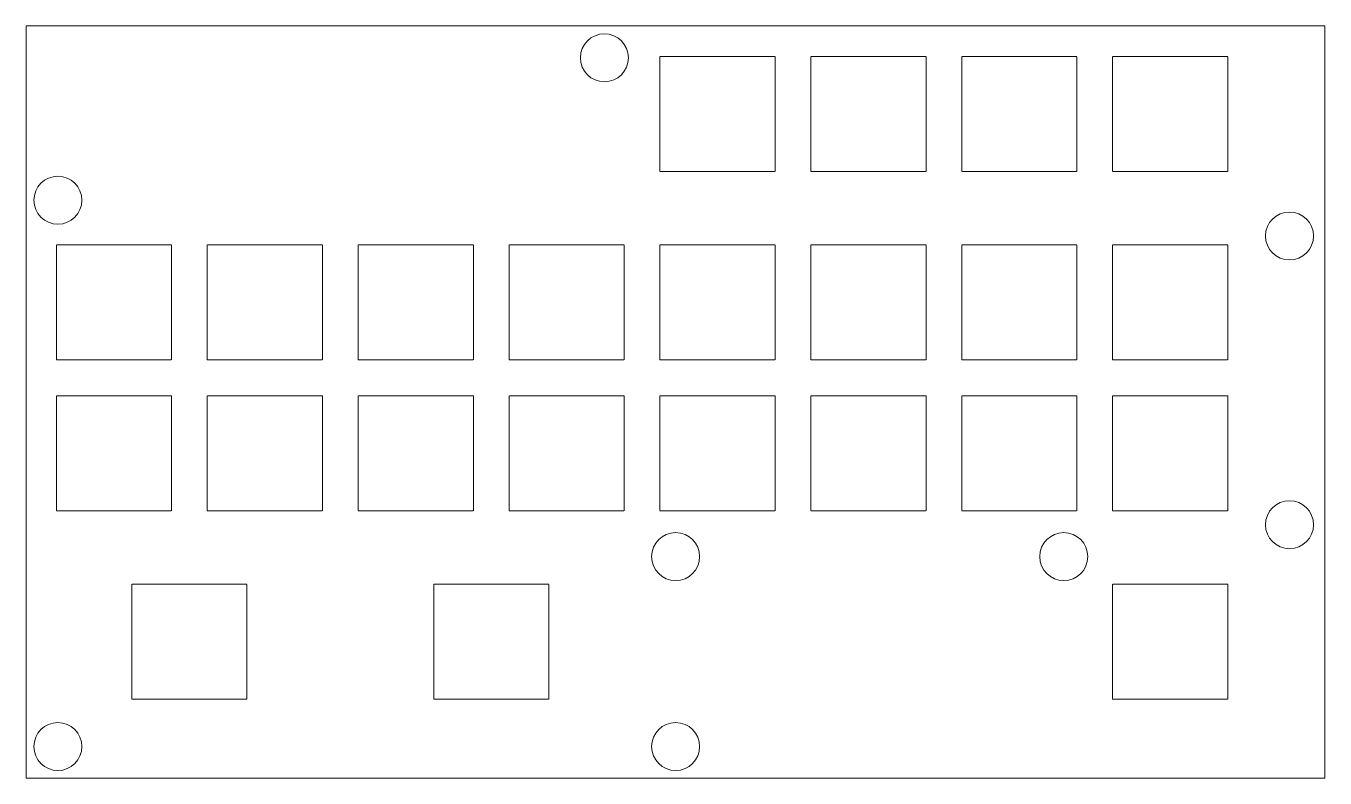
# Model space of a CAD drawing. Header units: millimetres. Extents: x -82 to 82, y -48 to 48.
import ezdxf

# ---------------------------------------------------------------- set-up
doc = ezdxf.new("R2010")
doc.units = ezdxf.units.MM
doc.header["$MEASUREMENT"] = 0
doc.layers.add('Layer 1', color=7, linetype='Continuous', lineweight=0)

# ---------------------------------------------------------------- blocks, each defined once
blk = doc.blocks.new('Block_0')
at = {"layer": 'Layer 1', "color": 6, "lineweight": 5, "true_color": 0xff26e2}
for centre in [(-8.98, 43.48), (-77.98, 25.49), (77.52, 20.97), (77.52, -15.5), (0.02, -19.53), (49.02, -19.53), (-77.98, -43.52), (0.02, -43.52)]:
    blk.add_circle(centre, 3.03, dxfattribs=at)
for points in [[(-1.96, 43.66), (-1.96, 43.66), (-1.96, 29.16), (-1.96, 29.16)], [(12.58, 43.66), (12.58, 43.66), (-1.92, 43.66), (-1.92, 43.66)], [(12.58, 29.12), (12.58, 29.12), (12.58, 43.62), (12.58, 43.62)], [(17.09, 43.66), (17.09, 43.66), (17.09, 29.16), (17.09, 29.16)], [(31.63, 43.66), (31.63, 43.66), (17.13, 43.66), (17.13, 43.66)], [(31.63, 29.12), (31.63, 29.12), (31.63, 43.62), (31.63, 43.62)], [(36.14, 43.66), (36.14, 43.66), (36.14, 29.16), (36.14, 29.16)], [(50.68, 43.66), (50.68, 43.66), (36.18, 43.66), (36.18, 43.66)], [(50.68, 29.12), (50.68, 29.12), (50.68, 43.62), (50.68, 43.62)], [(55.19, 43.66), (55.19, 43.66), (55.19, 29.16), (55.19, 29.16)], [(69.73, 43.66), (69.73, 43.66), (55.23, 43.66), (55.23, 43.66)], [(69.73, 29.12), (69.73, 29.12), (69.73, 43.62), (69.73, 43.62)], [(-1.96, 29.12), (-1.96, 29.12), (12.54, 29.12), (12.54, 29.12)], [(17.09, 29.12), (17.09, 29.12), (31.59, 29.12), (31.59, 29.12)], [(36.14, 29.12), (36.14, 29.12), (50.64, 29.12), (50.64, 29.12)], [(55.19, 29.12), (55.19, 29.12), (69.69, 29.12), (69.69, 29.12)], [(-78.16, 19.84), (-78.16, 19.84), (-78.16, 5.34), (-78.16, 5.34)], [(-63.62, 19.84), (-63.62, 19.84), (-78.12, 19.84), (-78.12, 19.84)], [(-63.62, 5.31), (-63.62, 5.31), (-63.62, 19.81), (-63.62, 19.81)], [(-59.11, 19.84), (-59.11, 19.84), (-59.11, 5.34), (-59.11, 5.34)], [(-44.57, 19.84), (-44.57, 19.84), (-59.07, 19.84), (-59.07, 19.84)], [(-44.57, 5.31), (-44.57, 5.31), (-44.57, 19.81), (-44.57, 19.81)], [(-40.06, 19.84), (-40.06, 19.84), (-40.06, 5.34), (-40.06, 5.34)], [(-25.52, 19.84), (-25.52, 19.84), (-40.02, 19.84), (-40.02, 19.84)], [(-25.52, 5.31), (-25.52, 5.31), (-25.52, 19.81), (-25.52, 19.81)], [(-21.01, 19.84), (-21.01, 19.84), (-21.01, 5.34), (-21.01, 5.34)], [(-6.47, 19.84), (-6.47, 19.84), (-20.97, 19.84), (-20.97, 19.84)], [(-6.47, 5.31), (-6.47, 5.31), (-6.47, 19.81), (-6.47, 19.81)], [(-1.96, 19.84), (-1.96, 19.84), (-1.96, 5.34), (-1.96, 5.34)], [(12.58, 19.84), (12.58, 19.84), (-1.92, 19.84), (-1.92, 19.84)], [(12.58, 5.31), (12.58, 5.31), (12.58, 19.81), (12.58, 19.81)], [(17.09, 19.84), (17.09, 19.84), (17.09, 5.34), (17.09, 5.34)], [(31.63, 19.84), (31.63, 19.84), (17.13, 19.84), (17.13, 19.84)], [(31.63, 5.31), (31.63, 5.31), (31.63, 19.81), (31.63, 19.81)], [(36.14, 19.84), (36.14, 19.84), (36.14, 5.34), (36.14, 5.34)], [(50.68, 19.84), (50.68, 19.84), (36.18, 19.84), (36.18, 19.84)], [(50.68, 5.31), (50.68, 5.31), (50.68, 19.81), (50.68, 19.81)], [(55.19, 19.84), (55.19, 19.84), (55.19, 5.34), (55.19, 5.34)], [(69.73, 19.84), (69.73, 19.84), (55.23, 19.84), (55.23, 19.84)], [(69.73, 5.31), (69.73, 5.31), (69.73, 19.81), (69.73, 19.81)], [(-78.16, 5.31), (-78.16, 5.31), (-63.66, 5.31), (-63.66, 5.31)], [(-59.11, 5.31), (-59.11, 5.31), (-44.61, 5.31), (-44.61, 5.31)], [(-40.06, 5.31), (-40.06, 5.31), (-25.56, 5.31), (-25.56, 5.31)], [(-21.01, 5.31), (-21.01, 5.31), (-6.51, 5.31), (-6.51, 5.31)], [(-1.96, 5.31), (-1.96, 5.31), (12.54, 5.31), (12.54, 5.31)], [(17.09, 5.31), (17.09, 5.31), (31.59, 5.31), (31.59, 5.31)], [(36.14, 5.31), (36.14, 5.31), (50.64, 5.31), (50.64, 5.31)], [(55.19, 5.31), (55.19, 5.31), (69.69, 5.31), (69.69, 5.31)], [(-78.16, 0.79), (-78.16, 0.79), (-78.16, -13.71), (-78.16, -13.71)], [(-63.62, 0.79), (-63.62, 0.79), (-78.12, 0.79), (-78.12, 0.79)], [(-63.62, -13.74), (-63.62, -13.74), (-63.62, 0.76), (-63.62, 0.76)], [(-59.11, 0.79), (-59.11, 0.79), (-59.11, -13.71), (-59.11, -13.71)], [(-44.57, 0.79), (-44.57, 0.79), (-59.07, 0.79), (-59.07, 0.79)], [(-44.57, -13.74), (-44.57, -13.74), (-44.57, 0.76), (-44.57, 0.76)], [(-40.06, 0.79), (-40.06, 0.79), (-40.06, -13.71), (-40.06, -13.71)], [(-25.52, 0.79), (-25.52, 0.79), (-40.02, 0.79), (-40.02, 0.79)], [(-25.52, -13.74), (-25.52, -13.74), (-25.52, 0.76), (-25.52, 0.76)], [(-21.01, 0.79), (-21.01, 0.79), (-21.01, -13.71), (-21.01, -13.71)], [(-6.47, 0.79), (-6.47, 0.79), (-20.97, 0.79), (-20.97, 0.79)], [(-6.47, -13.74), (-6.47, -13.74), (-6.47, 0.76), (-6.47, 0.76)], [(-1.96, 0.79), (-1.96, 0.79), (-1.96, -13.71), (-1.96, -13.71)], [(12.58, 0.79), (12.58, 0.79), (-1.92, 0.79), (-1.92, 0.79)], [(12.58, -13.74), (12.58, -13.74), (12.58, 0.76), (12.58, 0.76)], [(17.09, 0.79), (17.09, 0.79), (17.09, -13.71), (17.09, -13.71)], [(31.63, 0.79), (31.63, 0.79), (17.13, 0.79), (17.13, 0.79)], [(31.63, -13.74), (31.63, -13.74), (31.63, 0.76), (31.63, 0.76)], [(36.14, 0.79), (36.14, 0.79), (36.14, -13.71), (36.14, -13.71)], [(50.68, 0.79), (50.68, 0.79), (36.18, 0.79), (36.18, 0.79)], [(50.68, -13.74), (50.68, -13.74), (50.68, 0.76), (50.68, 0.76)], [(55.19, 0.79), (55.19, 0.79), (55.19, -13.71), (55.19, -13.71)], [(69.73, 0.79), (69.73, 0.79), (55.23, 0.79), (55.23, 0.79)], [(69.73, -13.74), (69.73, -13.74), (69.73, 0.76), (69.73, 0.76)], [(-78.16, -13.74), (-78.16, -13.74), (-63.66, -13.74), (-63.66, -13.74)], [(-59.11, -13.74), (-59.11, -13.74), (-44.61, -13.74), (-44.61, -13.74)], [(-40.06, -13.74), (-40.06, -13.74), (-25.56, -13.74), (-25.56, -13.74)], [(-21.01, -13.74), (-21.01, -13.74), (-6.51, -13.74), (-6.51, -13.74)], [(-1.96, -13.74), (-1.96, -13.74), (12.54, -13.74), (12.54, -13.74)], [(17.09, -13.74), (17.09, -13.74), (31.59, -13.74), (31.59, -13.74)], [(36.14, -13.74), (36.14, -13.74), (50.64, -13.74), (50.64, -13.74)], [(55.19, -13.74), (55.19, -13.74), (69.69, -13.74), (69.69, -13.74)], [(-68.63, -23.02), (-68.63, -23.02), (-68.63, -37.52), (-68.63, -37.52)], [(-54.1, -23.02), (-54.1, -23.02), (-68.6, -23.02), (-68.6, -23.02)], [(-54.1, -37.55), (-54.1, -37.55), (-54.1, -23.05), (-54.1, -23.05)], [(-30.53, -23.02), (-30.53, -23.02), (-30.53, -37.52), (-30.53, -37.52)], [(-16, -23.02), (-16, -23.02), (-30.5, -23.02), (-30.5, -23.02)], [(-16, -37.55), (-16, -37.55), (-16, -23.05), (-16, -23.05)], [(55.19, -23.02), (55.19, -23.02), (55.19, -37.52), (55.19, -37.52)], [(69.73, -23.02), (69.73, -23.02), (55.23, -23.02), (55.23, -23.02)], [(69.73, -37.55), (69.73, -37.55), (69.73, -23.05), (69.73, -23.05)], [(-68.63, -37.55), (-68.63, -37.55), (-54.13, -37.55), (-54.13, -37.55)], [(-30.53, -37.55), (-30.53, -37.55), (-16.03, -37.55), (-16.03, -37.55)], [(55.19, -37.55), (55.19, -37.55), (69.69, -37.55), (69.69, -37.55)]]:
    blk.add_open_spline(points, degree=3, dxfattribs=at)
blk = doc.blocks.new('Block_1')
at = {"layer": 'Layer 1', "color": 254, "lineweight": 5, "true_color": 0xd0d2cd}
for points in [[(-82, 47.5), (-82, 47.5), (82, 47.5), (82, 47.5)], [(-82, 47.47), (-82, 47.47), (-82, -47.5), (-82, -47.5)], [(82, 47.5), (82, 47.5), (82, -47.5), (82, -47.5)], [(82, -47.5), (82, -47.5), (-82, -47.5), (-82, -47.5)]]:
    blk.add_open_spline(points, degree=3, dxfattribs=at)

msp = doc.modelspace()

# ---------------------------------------------------------------- block references
at = {"layer": 'Layer 1'}
for name in ['Block_1', 'Block_0']:
    msp.add_blockref(name, (0, 0), dxfattribs=at)

doc.saveas('drawing.dxf')
